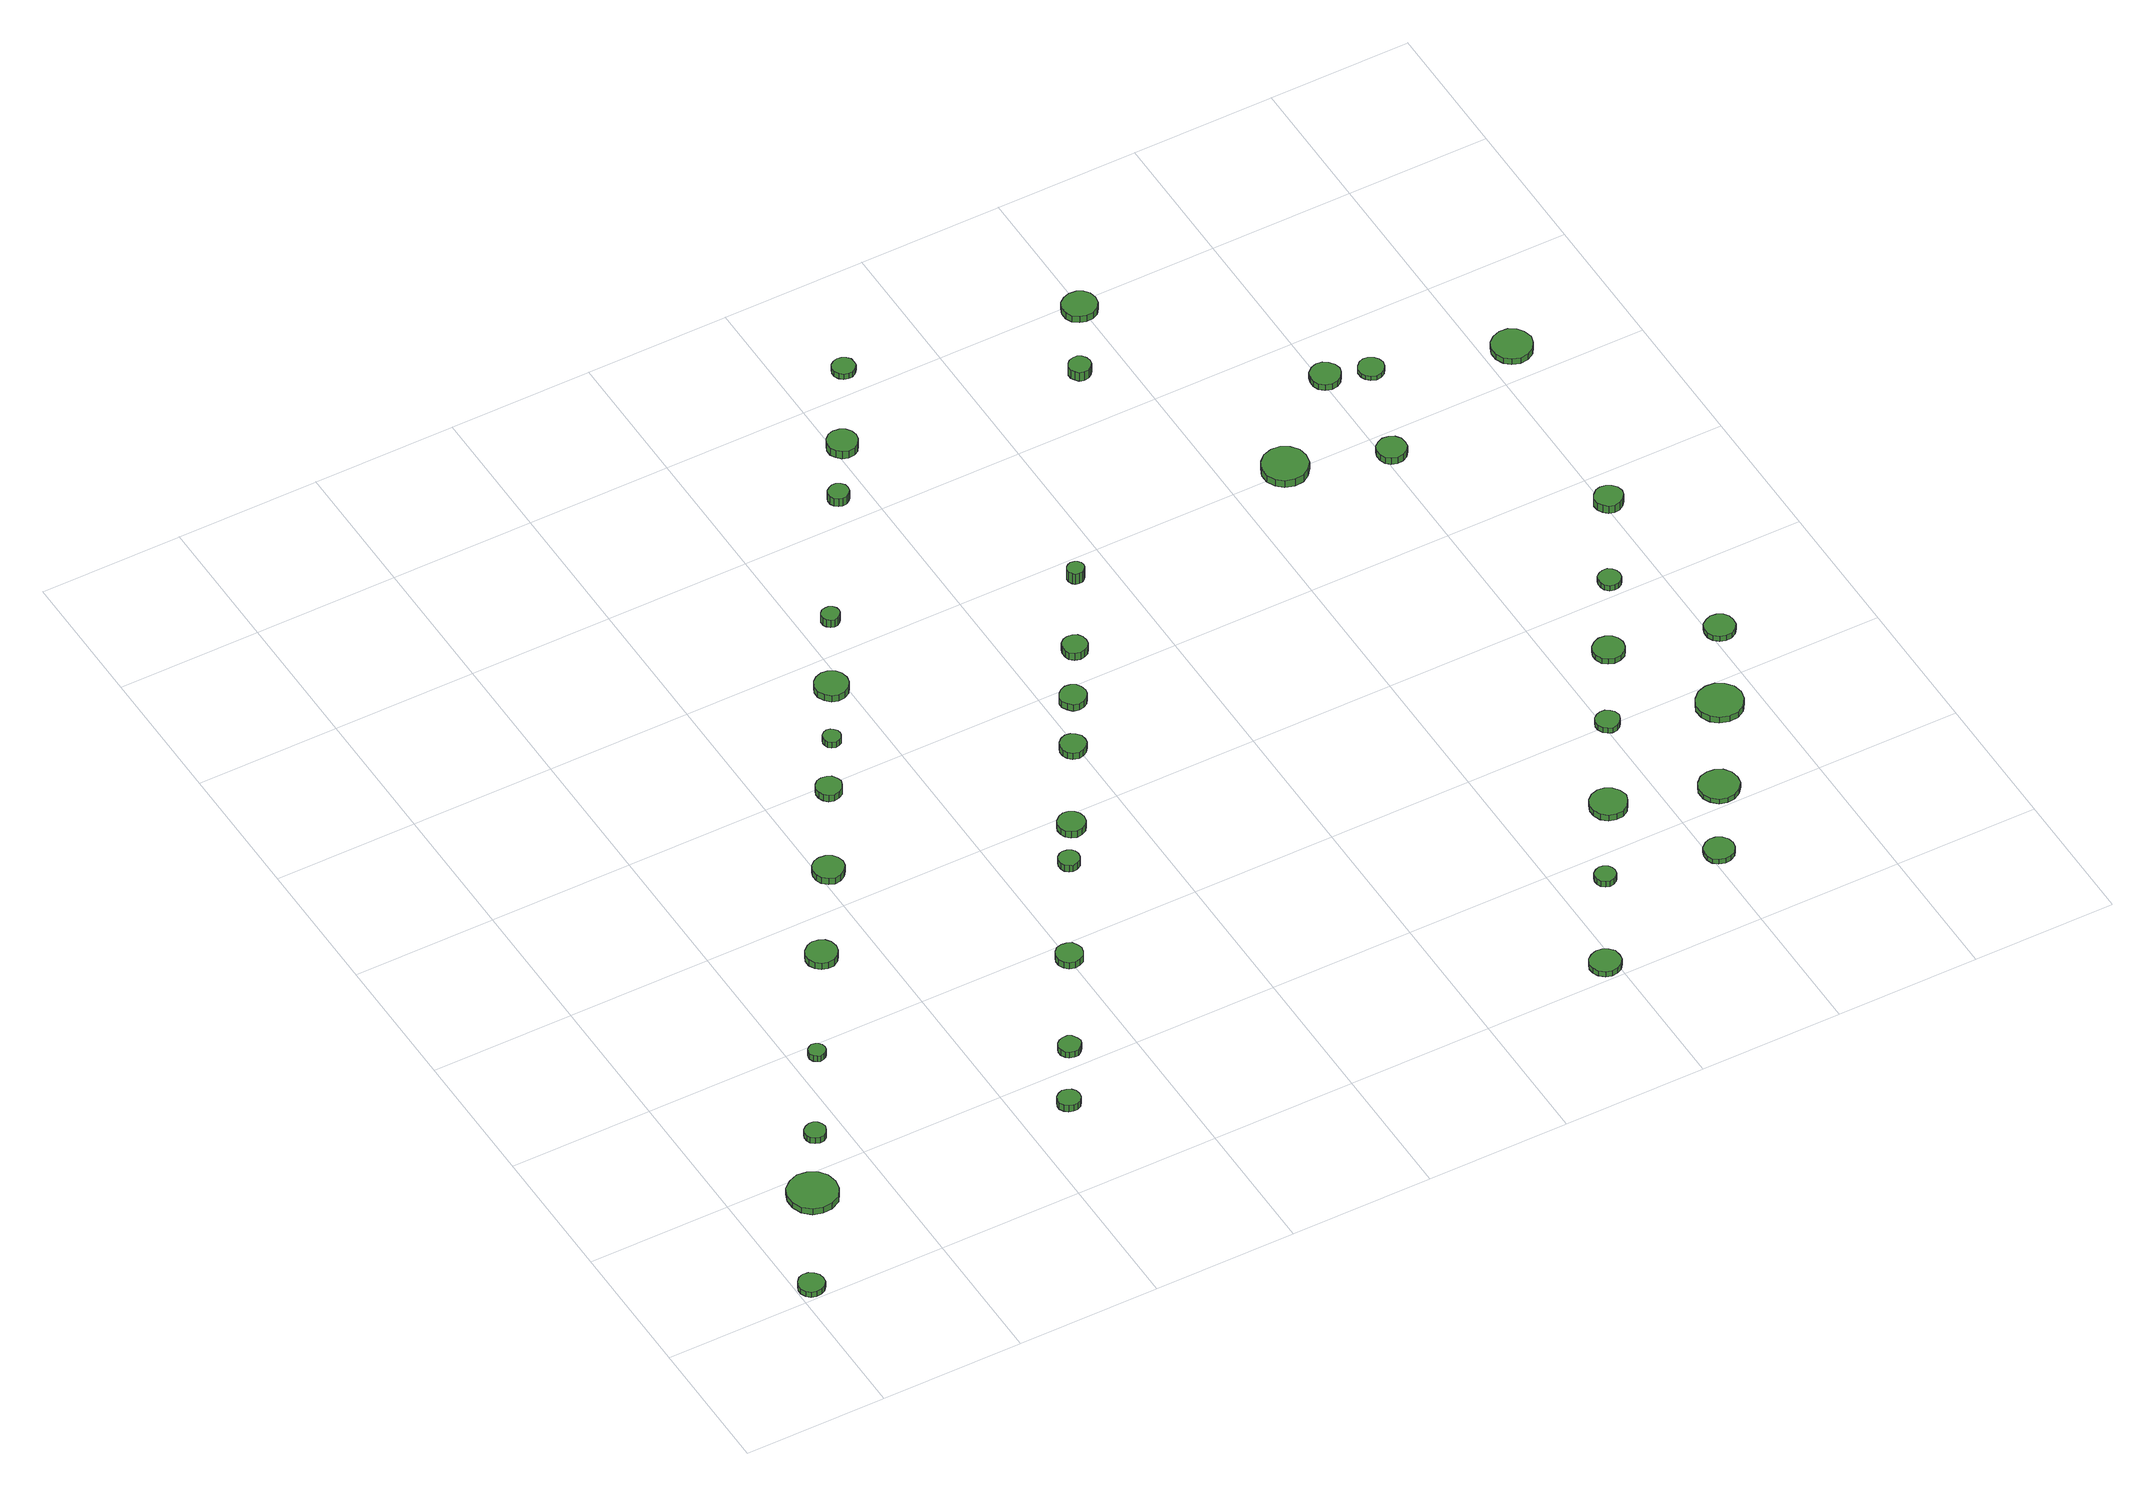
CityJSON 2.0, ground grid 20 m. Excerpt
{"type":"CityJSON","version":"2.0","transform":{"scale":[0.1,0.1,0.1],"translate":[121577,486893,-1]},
"CityObjects":{
"tree1":{"type":"SolitaryVegetationObject","attributes":{"function":"something"},"geometry":[{"type":"MultiSurface","lod":"1","boundaries":[[[0,1,2,3,4,5,6,7,8,9,10,11,12,13,14]],[[15,16,17,18,19,20,21,22,23,24,25,26,27,28,29]],[[0,29,28,1]],[[1,28,27,2]],[[2,27,26,3]],[[3,26,25,4]],[[4,25,24,5]],[[5,24,23,6]],[[6,23,22,7]],[[7,22,21,8]],[[8,21,20,9]],[[9,20,19,10]],[[10,19,18,11]],[[11,18,17,12]],[[12,17,16,13]],[[13,16,15,14]],[[14,15,29,0]]]}]},
"tree2":{"type":"SolitaryVegetationObject","attributes":{"function":"something"},"geometry":[{"type":"MultiSurface","lod":"1","boundaries":[[[30,31,32,33,34,35,36,37,38,39,40,41,42,43,44]],[[45,46,47,48,49,50,51,52,53,54,55,56,57,58,59]],[[30,59,58,31]],[[31,58,57,32]],[[32,57,56,33]],[[33,56,55,34]],[[34,55,54,35]],[[35,54,53,36]],[[36,53,52,37]],[[37,52,51,38]],[[38,51,50,39]],[[39,50,49,40]],[[40,49,48,41]],[[41,48,47,42]],[[42,47,46,43]],[[43,46,45,44]],[[44,45,59,30]]]}]},
"tree3":{"type":"SolitaryVegetationObject","attributes":{"function":"something"},"geometry":[{"type":"MultiSurface","lod":"1","boundaries":[[[60,61,62,63,64,65,66,67,68,69,70,71,72,73,74]],[[75,76,77,78,79,80,81,82,83,84,85,86,87,88,89]],[[60,89,88,61]],[[61,88,87,62]],[[62,87,86,63]],[[63,86,85,64]],[[64,85,84,65]],[[65,84,83,66]],[[66,83,82,67]],[[67,82,81,68]],[[68,81,80,69]],[[69,80,79,70]],[[70,79,78,71]],[[71,78,77,72]],[[72,77,76,73]],[[73,76,75,74]],[[74,75,89,60]]]}]},
"tree4":{"type":"SolitaryVegetationObject","attributes":{"function":"something"},"geometry":[{"type":"MultiSurface","lod":"1","boundaries":[[[90,91,92,93,94,95,96,97,98,99,100,101,102,103,104]],[[105,106,107,108,109,110,111,112,113,114,115,116,117,118,119]],[[90,119,118,91]],[[91,118,117,92]],[[92,117,116,93]],[[93,116,115,94]],[[94,115,114,95]],[[95,114,113,96]],[[96,113,112,97]],[[97,112,111,98]],[[98,111,110,99]],[[99,110,109,100]],[[100,109,108,101]],[[101,108,107,102]],[[102,107,106,103]],[[103,106,105,104]],[[104,105,119,90]]]}]},
"tree5":{"type":"SolitaryVegetationObject","attributes":{"function":"something"},"geometry":[{"type":"MultiSurface","lod":"1","boundaries":[[[120,121,122,123,124,125,126,127,128,129,130,131,132,133,134]],[[135,136,137,138,139,140,141,142,143,144,145,146,147,148,149]],[[120,149,148,121]],[[121,148,147,122]],[[122,147,146,123]],[[123,146,145,124]],[[124,145,144,125]],[[125,144,143,126]],[[126,143,142,127]],[[127,142,141,128]],[[128,141,140,129]],[[129,140,139,130]],[[130,139,138,131]],[[131,138,137,132]],[[132,137,136,133]],[[133,136,135,134]],[[134,135,149,120]]]}]},
"tree6":{"type":"SolitaryVegetationObject","attributes":{"function":"something"},"geometry":[{"type":"MultiSurface","lod":"1","boundaries":[[[150,151,152,153,154,155,156,157,158,159,160,161,162,163,164]],[[165,166,167,168,169,170,171,172,173,174,175,176,177,178,179]],[[150,179,178,151]],[[151,178,177,152]],[[152,177,176,153]],[[153,176,175,154]],[[154,175,174,155]],[[155,174,173,156]],[[156,173,172,157]],[[157,172,171,158]],[[158,171,170,159]],[[159,170,169,160]],[[160,169,168,161]],[[161,168,167,162]],[[162,167,166,163]],[[163,166,165,164]],[[164,165,179,150]]]}]},
"tree7":{"type":"SolitaryVegetationObject","attributes":{"function":"something"},"geometry":[{"type":"MultiSurface","lod":"1","boundaries":[[[180,181,182,183,184,185,186,187,188,189,190,191,192,193,194]],[[195,196,197,198,199,200,201,202,203,204,205,206,207,208,209]],[[180,209,208,181]],[[181,208,207,182]],[[182,207,206,183]],[[183,206,205,184]],[[184,205,204,185]],[[185,204,203,186]],[[186,203,202,187]],[[187,202,201,188]],[[188,201,200,189]],[[189,200,199,190]],[[190,199,198,191]],[[191,198,197,192]],[[192,197,196,193]],[[193,196,195,194]],[[194,195,209,180]]]}]},
"tree8":{"type":"SolitaryVegetationObject","attributes":{"function":"something"},"geometry":[{"type":"MultiSurface","lod":"1","boundaries":[[[210,211,212,213,214,215,216,217,218,219,220,221,222,223,224]],[[225,226,227,228,229,230,231,232,233,234,235,236,237,238,239]],[[210,239,238,211]],[[211,238,237,212]],[[212,237,236,213]],[[213,236,235,214]],[[214,235,234,215]],[[215,234,233,216]],[[216,233,232,217]],[[217,232,231,218]],[[218,231,230,219]],[[219,230,229,220]],[[220,229,228,221]],[[221,228,227,222]],[[222,227,226,223]],[[223,226,225,224]],[[224,225,239,210]]]}]},
"tree9":{"type":"SolitaryVegetationObject","attributes":{"function":"something"},"geometry":[{"type":"MultiSurface","lod":"1","boundaries":[[[240,241,242,243,244,245,246,247,248,249,250,251,252,253,254]],[[255,256,257,258,259,260,261,262,263,264,265,266,267,268,269]],[[240,269,268,241]],[[241,268,267,242]],[[242,267,266,243]],[[243,266,265,244]],[[244,265,264,245]],[[245,264,263,246]],[[246,263,262,247]],[[247,262,261,248]],[[248,261,260,249]],[[249,260,259,250]],[[250,259,258,251]],[[251,258,257,252]],[[252,257,256,253]],[[253,256,255,254]],[[254,255,269,240]]]}]},
"tree10":{"type":"SolitaryVegetationObject","attributes":{"function":"something"},"geometry":[{"type":"MultiSurface","lod":"1","boundaries":[[[270,271,272,273,274,275,276,277,278,279,280,281,282,283,284]],[[285,286,287,288,289,290,291,292,293,294,295,296,297,298,299]],[[270,299,298,271]],[[271,298,297,272]],[[272,297,296,273]],[[273,296,295,274]],[[274,295,294,275]],[[275,294,293,276]],[[276,293,292,277]],[[277,292,291,278]],[[278,291,290,279]],[[279,290,289,280]],[[280,289,288,281]],[[281,288,287,282]],[[282,287,286,283]],[[283,286,285,284]],[[284,285,299,270]]]}]},
"tree11":{"type":"SolitaryVegetationObject","attributes":{"function":"something"},"geometry":[{"type":"MultiSurface","lod":"1","boundaries":[[[300,301,302,303,304,305,306,307,308,309,310,311,312,313,314]],[[315,316,317,318,319,320,321,322,323,324,325,326,327,328,329]],[[300,329,328,301]],[[301,328,327,302]],[[302,327,326,303]],[[303,326,325,304]],[[304,325,324,305]],[[305,324,323,306]],[[306,323,322,307]],[[307,322,321,308]],[[308,321,320,309]],[[309,320,319,310]],[[310,319,318,311]],[[311,318,317,312]],[[312,317,316,313]],[[313,316,315,314]],[[314,315,329,300]]]}]},
"tree12":{"type":"SolitaryVegetationObject","attributes":{"function":"something"},"geometry":[{"type":"MultiSurface","lod":"1","boundaries":[[[330,331,332,333,334,335,336,337,338,339,340,341,342,343,344]],[[345,346,347,348,349,350,351,352,353,354,355,356,357,358,359]],[[330,359,358,331]],[[331,358,357,332]],[[332,357,356,333]],[[333,356,355,334]],[[334,355,354,335]],[[335,354,353,336]],[[336,353,352,337]],[[337,352,351,338]],[[338,351,350,339]],[[339,350,349,340]],[[340,349,348,341]],[[341,348,347,342]],[[342,347,346,343]],[[343,346,345,344]],[[344,345,359,330]]]}]},
"tree13":{"type":"SolitaryVegetationObject","attributes":{"function":"something"},"geometry":[{"type":"MultiSurface","lod":"1","boundaries":[[[360,361,362,363,364,365,366,367,368,369,370,371,372,373,374]],[[375,376,377,378,379,380,381,382,383,384,385,386,387,388,389]],[[360,389,388,361]],[[361,388,387,362]],[[362,387,386,363]],[[363,386,385,364]],[[364,385,384,365]],[[365,384,383,366]],[[366,383,382,367]],[[367,382,381,368]],[[368,381,380,369]],[[369,380,379,370]],[[370,379,378,371]],[[371,378,377,372]],[[372,377,376,373]],[[373,376,375,374]],[[374,375,389,360]]]}]},
"tree14":{"type":"SolitaryVegetationObject","attributes":{"function":"something"},"geometry":[{"type":"MultiSurface","lod":"1","boundaries":[[[390,391,392,393,394,395,396,397,398,399,400,401,402,403,404]],[[405,406,407,408,409,410,411,412,413,414,415,416,417,418,419]],[[390,419,418,391]],[[391,418,417,392]],[[392,417,416,393]],[[393,416,415,394]],[[394,415,414,395]],[[395,414,413,396]],[[396,413,412,397]],[[397,412,411,398]],[[398,411,410,399]],[[399,410,409,400]],[[400,409,408,401]],[[401,408,407,402]],[[402,407,406,403]],[[403,406,405,404]],[[404,405,419,390]]]}]},
"tree15":{"type":"SolitaryVegetationObject","attributes":{"function":"something"},"geometry":[{"type":"MultiSurface","lod":"1","boundaries":[[[420,421,422,423,424,425,426,427,428,429,430,431,432,433,434]],[[435,436,437,438,439,440,441,442,443,444,445,446,447,448,449]],[[420,449,448,421]],[[421,448,447,422]],[[422,447,446,423]],[[423,446,445,424]],[[424,445,444,425]],[[425,444,443,426]],[[426,443,442,427]],[[427,442,441,428]],[[428,441,440,429]],[[429,440,439,430]],[[430,439,438,431]],[[431,438,437,432]],[[432,437,436,433]],[[433,436,435,434]],[[434,435,449,420]]]}]},
"tree16":{"type":"SolitaryVegetationObject","attributes":{"function":"something"},"geometry":[{"type":"MultiSurface","lod":"1","boundaries":[[[450,451,452,453,454,455,456,457,458,459,460,461,462,463,464]],[[465,466,467,468,469,470,471,472,473,474,475,476,477,478,479]],[[450,479,478,451]],[[451,478,477,452]],[[452,477,476,453]],[[453,476,475,454]],[[454,475,474,455]],[[455,474,473,456]],[[456,473,472,457]],[[457,472,471,458]],[[458,471,470,459]],[[459,470,469,460]],[[460,469,468,461]],[[461,468,467,462]],[[462,467,466,463]],[[463,466,465,464]],[[464,465,479,450]]]}]},
"tree17":{"type":"SolitaryVegetationObject","attributes":{"function":"something"},"geometry":[{"type":"MultiSurface","lod":"1","boundaries":[[[480,481,482,483,484,485,486,487,488,489,490,491,492,493,494]],[[495,496,497,498,499,500,501,502,503,504,505,506,507,508,509]],[[480,509,508,481]],[[481,508,507,482]],[[482,507,506,483]],[[483,506,505,484]],[[484,505,504,485]],[[485,504,503,486]],[[486,503,502,487]],[[487,502,501,488]],[[488,501,500,489]],[[489,500,499,490]],[[490,499,498,491]],[[491,498,497,492]],[[492,497,496,493]],[[493,496,495,494]],[[494,495,509,480]]]}]},
"tree18":{"type":"SolitaryVegetationObject","attributes":{"function":"something"},"geometry":[{"type":"MultiSurface","lod":"1","boundaries":[[[510,511,512,513,514,515,516,517,518,519,520,521,522,523,524]],[[525,526,527,528,529,530,531,532,533,534,535,536,537,538,539]],[[510,539,538,511]],[[511,538,537,512]],[[512,537,536,513]],[[513,536,535,514]],[[514,535,534,515]],[[515,534,533,516]],[[516,533,532,517]],[[517,532,531,518]],[[518,531,530,519]],[[519,530,529,520]],[[520,529,528,521]],[[521,528,527,522]],[[522,527,526,523]],[[523,526,525,524]],[[524,525,539,510]]]}]},
"tree19":{"type":"SolitaryVegetationObject","attributes":{"function":"something"},"geometry":[{"type":"MultiSurface","lod":"1","boundaries":[[[540,541,542,543,544,545,546,547,548,549,550,551,552,553,554]],[[555,556,557,558,559,560,561,562,563,564,565,566,567,568,569]],[[540,569,568,541]],[[541,568,567,542]],[[542,567,566,543]],[[543,566,565,544]],[[544,565,564,545]],[[545,564,563,546]],[[546,563,562,547]],[[547,562,561,548]],[[548,561,560,549]],[[549,560,559,550]],[[550,559,558,551]],[[551,558,557,552]],[[552,557,556,553]],[[553,556,555,554]],[[554,555,569,540]]]}]},
"tree20":{"type":"SolitaryVegetationObject","attributes":{"function":"something"},"geometry":[{"type":"MultiSurface","lod":"1","boundaries":[[[570,571,572,573,574,575,576,577,578,579,580,581,582,583,584]],[[585,586,587,588,589,590,591,592,593,594,595,596,597,598,599]],[[570,599,598,571]],[[571,598,597,572]],[[572,597,596,573]],[[573,596,595,574]],[[574,595,594,575]],[[575,594,593,576]],[[576,593,592,577]],[[577,592,591,578]],[[578,591,590,579]],[[579,590,589,580]],[[580,589,588,581]],[[581,588,587,582]],[[582,587,586,583]],[[583,586,585,584]],[[584,585,599,570]]]}]},
"tree21":{"type":"SolitaryVegetationObject","attributes":{"function":"something"},"geometry":[{"type":"MultiSurface","lod":"1","boundaries":[[[600,601,602,603,604,605,606,607,608,609,610,611,612,613,614]],[[615,616,617,618,619,620,621,622,623,624,625,626,627,628,629]],[[600,629,628,601]],[[601,628,627,602]],[[602,627,626,603]],[[603,626,625,604]],[[604,625,624,605]],[[605,624,623,606]],[[606,623,622,607]],[[607,622,621,608]],[[608,621,620,609]],[[609,620,619,610]],[[610,619,618,611]],[[611,618,617,612]],[[612,617,616,613]],[[613,616,615,614]],[[614,615,629,600]]]}]},
"tree22":{"type":"SolitaryVegetationObject","attributes":{"function":"something"},"geometry":[{"type":"MultiSurface","lod":"1","boundaries":[[[630,631,632,633,634,635,636,637,638,639,640,641,642,643,644]],[[645,646,647,648,649,650,651,652,653,654,655,656,657,658,659]],[[630,659,658,631]],[[631,658,657,632]],[[632,657,656,633]],[[633,656,655,634]],[[634,655,654,635]],[[635,654,653,636]],[[636,653,652,637]],[[637,652,651,638]],[[638,651,650,639]],[[639,650,649,640]],[[640,649,648,641]],[[641,648,647,642]],[[642,647,646,643]],[[643,646,645,644]],[[644,645,659,630]]]}]},
"tree23":{"type":"SolitaryVegetationObject","attributes":{"function":"something"},"geometry":[{"type":"MultiSurface","lod":"1","boundaries":[[[660,661,662,663,664,665,666,667,668,669,670,671,672,673,674]],[[675,676,677,678,679,680,681,682,683,684,685,686,687,688,689]],[[660,689,688,661]],[[661,688,687,662]],[[662,687,686,663]],[[663,686,685,664]],[[664,685,684,665]],[[665,684,683,666]],[[666,683,682,667]],[[667,682,681,668]],[[668,681,680,669]],[[669,680,679,670]],[[670,679,678,671]],[[671,678,677,672]],[[672,677,676,673]],[[673,676,675,674]],[[674,675,689,660]]]}]},
"tree24":{"type":"SolitaryVegetationObject","attributes":{"function":"something"},"geometry":[{"type":"MultiSurface","lod":"1","boundaries":[[[690,691,692,693,694,695,696,697,698,699,700,701,702,703,704]],[[705,706,707,708,709,710,711,712,713,714,715,716,717,718,719]],[[690,719,718,691]],[[691,718,717,692]],[[692,717,716,693]],[[693,716,715,694]],[[694,715,714,695]],[[695,714,713,696]],[[696,713,712,697]],[[697,712,711,698]],[[698,711,710,699]],[[699,710,709,700]],[[700,709,708,701]],[[701,708,707,702]],[[702,707,706,703]],[[703,706,705,704]],[[704,705,719,690]]]}]},
"tree25":{"type":"SolitaryVegetationObject","attributes":{"function":"something"},"geometry":[{"type":"MultiSurface","lod":"1","boundaries":[[[720,721,722,723,724,725,726,727,728,729,730,731,732,733,734]],[[735,736,737,738,739,740,741,742,743,744,745,746,747,748,749]],[[720,749,748,721]],[[721,748,747,722]],[[722,747,746,723]],[[723,746,745,724]],[[724,745,744,725]],[[725,744,743,726]],[[726,743,742,727]],[[727,742,741,728]],[[728,741,740,729]],[[729,740,739,730]],[[730,739,738,731]],[[731,738,737,732]],[[732,737,736,733]],[[733,736,735,734]],[[734,735,749,720]]]}]},
"tree26":{"type":"SolitaryVegetationObject","attributes":{"function":"something"},"geometry":[{"type":"MultiSurface","lod":"1","boundaries":[[[750,751,752,753,754,755,756,757,758,759,760,761,762,763,764]],[[765,766,767,768,769,770,771,772,773,774,775,776,777,778,779]],[[750,779,778,751]],[[751,778,777,752]],[[752,777,776,753]],[[753,776,775,754]],[[754,775,774,755]],[[755,774,773,756]],[[756,773,772,757]],[[757,772,771,758]],[[758,771,770,759]],[[759,770,769,760]],[[760,769,768,761]],[[761,768,767,762]],[[762,767,766,763]],[[763,766,765,764]],[[764,765,779,750]]]}]},
"tree27":{"type":"SolitaryVegetationObject","attributes":{"function":"something"},"geometry":[{"type":"MultiSurface","lod":"1","boundaries":[[[780,781,782,783,784,785,786,787,788,789,790,791,792,793,794]],[[795,796,797,798,799,800,801,802,803,804,805,806,807,808,809]],[[780,809,808,781]],[[781,808,807,782]],[[782,807,806,783]],[[783,806,805,784]],[[784,805,804,785]],[[785,804,803,786]],[[786,803,802,787]],[[787,802,801,788]],[[788,801,800,789]],[[789,800,799,790]],[[790,799,798,791]],[[791,798,797,792]],[[792,797,796,793]],[[793,796,795,794]],[[794,795,809,780]]]}]},
"tree28":{"type":"SolitaryVegetationObject","attributes":{"function":"something"},"geometry":[{"type":"MultiSurface","lod":"1","boundaries":[[[810,811,812,813,814,815,816,817,818,819,820,821,822,823,824]],[[825,826,827,828,829,830,831,832,833,834,835,836,837,838,839]],[[810,839,838,811]],[[811,838,837,812]],[[812,837,836,813]],[[813,836,835,814]],[[814,835,834,815]],[[815,834,833,816]],[[816,833,832,817]],[[817,832,831,818]],[[818,831,830,819]],[[819,830,829,820]],[[820,829,828,821]],[[821,828,827,822]],[[822,827,826,823]],[[823,826,825,824]],[[824,825,839,810]]]}]},
"tree29":{"type":"SolitaryVegetationObject","attributes":{"function":"something"},"geometry":[{"type":"MultiSurface","lod":"1","boundaries":[[[840,841,842,843,844,845,846,847,848,849,850,851,852,853,854]],[[855,856,857,858,859,860,861,862,863,864,865,866,867,868,869]],[[840,869,868,841]],[[841,868,867,842]],[[842,867,866,843]],[[843,866,865,844]],[[844,865,864,845]],[[845,864,863,846]],[[846,863,862,847]],[[847,862,861,848]],[[848,861,860,849]],[[849,860,859,850]],[[850,859,858,851]],[[851,858,857,852]],[[852,857,856,853]],[[853,856,855,854]],[[854,855,869,840]]]}]},
"tree30":{"type":"SolitaryVegetationObject","attributes":{"function":"something"},"geometry":[{"type":"MultiSurface","lod":"1","boundaries":[[[870,871,872,873,874,875,876,877,878,879,880,881,882,883,884]],[[885,886,887,888,889,890,891,892,893,894,895,896,897,898,899]],[[870,899,898,871]],[[871,898,897,872]],[[872,897,896,873]],[[873,896,895,874]],[[874,895,894,875]],[[875,894,893,876]],[[876,893,892,877]],[[877,892,891,878]],[[878,891,890,879]],[[879,890,889,880]],[[880,889,888,881]],[[881,888,887,882]],[[882,887,886,883]],[[883,886,885,884]],[[884,885,899,870]]]}]},
"tree31":{"type":"SolitaryVegetationObject","attributes":{"function":"something"},"geometry":[{"type":"MultiSurface","lod":"1","boundaries":[[[900,901,902,903,904,905,906,907,908,909,910,911,912,913,914]],[[915,916,917,918,919,920,921,922,923,924,925,926,927,928,929]],[[900,929,928,901]],[[901,928,927,902]],[[902,927,926,903]],[[903,926,925,904]],[[904,925,924,905]],[[905,924,923,906]],[[906,923,922,907]],[[907,922,921,908]],[[908,921,920,909]],[[909,920,919,910]],[[910,919,918,911]],[[911,918,917,912]],[[912,917,916,913]],[[913,916,915,914]],[[914,915,929,900]]]}]},
"tree32":{"type":"SolitaryVegetationObject","attributes":{"function":"something"},"geometry":[{"type":"MultiSurface","lod":"1","boundaries":[[[930,931,932,933,934,935,936,937,938,939,940,941,942,943,944]],[[945,946,947,948,949,950,951,952,953,954,955,956,957,958,959]],[[930,959,958,931]],[[931,958,957,932]],[[932,957,956,933]],[[933,956,955,934]],[[934,955,954,935]],[[935,954,953,936]],[[936,953,952,937]],[[937,952,951,938]],[[938,951,950,939]],[[939,950,949,940]],[[940,949,948,941]],[[941,948,947,942]],[[942,947,946,943]],[[943,946,945,944]],[[944,945,959,930]]]}]},
"tree33":{"type":"SolitaryVegetationObject","attributes":{"function":"something"},"geometry":[{"type":"MultiSurface","lod":"1","boundaries":[[[960,961,962,963,964,965,966,967,968,969,970,971,972,973,974]],[[975,976,977,978,979,980,981,982,983,984,985,986,987,988,989]],[[960,989,988,961]],[[961,988,987,962]],[[962,987,986,963]],[[963,986,985,964]],[[964,985,984,965]],[[965,984,983,966]],[[966,983,982,967]],[[967,982,981,968]],[[968,981,980,969]],[[969,980,979,970]],[[970,979,978,971]],[[971,978,977,972]],[[972,977,976,973]],[[973,976,975,974]],[[974,975,989,960]]]}]},
"tree34":{"type":"SolitaryVegetationObject","attributes":{"function":"something"},"geometry":[{"type":"MultiSurface","lod":"1","boundaries":[[[990,991,992,993,994,995,996,997,998,999,1000,1001,1002,1003,1004]],[[1005,1006,1007,1008,1009,1010,1011,1012,1013,1014,1015,1016,1017,1018,1019]],[[990,1019,1018,991]],[[991,1018,1017,992]],[[992,1017,1016,993]],[[993,1016,1015,994]],[[994,1015,1014,995]],[[995,1014,1013,996]],[[996,1013,1012,997]],[[997,1012,1011,998]],[[998,1011,1010,999]],[[999,1010,1009,1000]],[[1000,1009,1008,1001]],[[1001,1008,1007,1002]],[[1002,1007,1006,1003]],[[1003,1006,1005,1004]],[[1004,1005,1019,990]]]}]},
"tree35":{"type":"SolitaryVegetationObject","attributes":{"function":"something"},"geometry":[{"type":"MultiSurface","lod":"1","boundaries":[[[1020,1021,1022,1023,1024,1025,1026,1027,1028,1029,1030,1031,1032,1033,1034]],[[1035,1036,1037,1038,1039,1040,1041,1042,1043,1044,1045,1046,1047,1048,1049]],[[1020,1049,1048,1021]],[[1021,1048,1047,1022]],[[1022,1047,1046,1023]],[[1023,1046,1045,1024]],[[1024,1045,1044,1025]],[[1025,1044,1043,1026]],[[1026,1043,1042,1027]],[[1027,1042,1041,1028]],[[1028,1041,1040,1029]],[[1029,1040,1039,1030]],[[1030,1039,1038,1031]],[[1031,1038,1037,1032]],[[1032,1037,1036,1033]],[[1033,1036,1035,1034]],[[1034,1035,1049,1020]]]}]},
"tree36":{"type":"SolitaryVegetationObject","attributes":{"function":"something"},"geometry":[{"type":"MultiSurface","lod":"1","boundaries":[[[1050,1051,1052,1053,1054,1055,1056,1057,1058,1059,1060,1061,1062,1063,1064]],[[1065,1066,1067,1068,1069,1070,1071,1072,1073,1074,1075,1076,1077,1078,1079]],[[1050,1079,1078,1051]],[[1051,1078,1077,1052]],[[1052,1077,1076,1053]],[[1053,1076,1075,1054]],[[1054,1075,1074,1055]],[[1055,1074,1073,1056]],[[1056,1073,1072,1057]],[[1057,1072,1071,1058]],[[1058,1071,1070,1059]],[[1059,1070,1069,1060]],[[1060,1069,1068,1061]],[[1061,1068,1067,1062]],[[1062,1067,1066,1063]],[[1063,1066,1065,1064]],[[1064,1065,1079,1050]]]}]},
"tree37":{"type":"SolitaryVegetationObject","attributes":{"function":"something"},"geometry":[{"type":"MultiSurface","lod":"1","boundaries":[[[1080,1081,1082,1083,1084,1085,1086,1087,1088,1089,1090,1091,1092,1093,1094]],[[1095,1096,1097,1098,1099,1100,1101,1102,1103,1104,1105,1106,1107,1108,1109]],[[1080,1109,1108,1081]],[[1081,1108,1107,1082]],[[1082,1107,1106,1083]],[[1083,1106,1105,1084]],[[1084,1105,1104,1085]],[[1085,1104,1103,1086]],[[1086,1103,1102,1087]],[[1087,1102,1101,1088]],[[1088,1101,1100,1089]],[[1089,1100,1099,1090]],[[1090,1099,1098,1091]],[[1091,1098,1097,1092]],[[1092,1097,1096,1093]],[[1093,1096,1095,1094]],[[1094,1095,1109,1080]]]}]},
"tree38":{"type":"SolitaryVegetationObject","attributes":{"function":"something"},"geometry":[{"type":"MultiSurface","lod":"1","boundaries":[[[1110,1111,1112,1113,1114,1115,1116,1117,1118,1119,1120,1121,1122,1123,1124]],[[1125,1126,1127,1128,1129,1130,1131,1132,1133,1134,1135,1136,1137,1138,1139]],[[1110,1139,1138,1111]],[[1111,1138,1137,1112]],[[1112,1137,1136,1113]],[[1113,1136,1135,1114]],[[1114,1135,1134,1115]],[[1115,1134,1133,1116]],[[1116,1133,1132,1117]],[[1117,1132,1131,1118]],[[1118,1131,1130,1119]],[[1119,1130,1129,1120]],[[1120,1129,1128,1121]],[[1121,1128,1127,1122]],[[1122,1127,1126,1123]],[[1123,1126,1125,1124]],[[1124,1125,1139,1110]]]}]},
"tree39":{"type":"SolitaryVegetationObject","attributes":{"function":"something"},"geometry":[{"type":"MultiSurface","lod":"1","boundaries":[[[1140,1141,1142,1143,1144,1145,1146,1147,1148,1149,1150,1151,1152,1153,1154]],[[1155,1156,1157,1158,1159,1160,1161,1162,1163,1164,1165,1166,1167,1168,1169]],[[1140,1169,1168,1141]],[[1141,1168,1167,1142]],[[1142,1167,1166,1143]],[[1143,1166,1165,1144]],[[1144,1165,1164,1145]],[[1145,1164,1163,1146]],[[1146,1163,1162,1147]],[[1147,1162,1161,1148]],[[1148,1161,1160,1149]],[[1149,1160,1159,1150]],[[1150,1159,1158,1151]],[[1151,1158,1157,1152]],[[1152,1157,1156,1153]],[[1153,1156,1155,1154]],[[1154,1155,1169,1140]]]}]},
"tree40":{"type":"SolitaryVegetationObject","attributes":{"function":"something"},"geometry":[{"type":"MultiSurface","lod":"1","boundaries":[[[1170,1171,1172,1173,1174,1175,1176,1177,1178,1179,1180,1181,1182,1183,1184]],[[1185,1186,1187,1188,1189,1190,1191,1192,1193,1194,1195,1196,1197,1198,1199]],[[1170,1199,1198,1171]],[[1171,1198,1197,1172]],[[1172,1197,1196,1173]],[[1173,1196,1195,1174]],[[1174,1195,1194,1175]],[[1175,1194,1193,1176]],[[1176,1193,1192,1177]],[[1177,1192,1191,1178]],[[1178,1191,1190,1179]],[[1179,1190,1189,1180]],[[1180,1189,1188,1181]],[[1181,1188,1187,1182]],[[1182,1187,1186,1183]],[[1183,1186,1185,1184]],[[1184,1185,1199,1170]]]}]}
},
"vertices":[
[37,19,16],[36,26,16],[31,32,16],[25,36,16],[17,37,16],[10,34,16],[5,29,16],[2,22,16],[2,15,16],[5,8,16],[10,3,16],[17,1,16],[25,2,16],[31,5,16],[36,11,16],[36,11,7],[31,5,7],[25,2,7],[17,1,7],[10,3,7],[5,8,7],[2,15,7],[2,22,7],[5,29,7],[10,34,7],[17,37,7],[25,36,7],[31,32,7],[36,26,7],[37,19,7],
[138,163,16],[135,177,16],[127,188,16],[114,195,16],[100,197,16],[87,192,16],[76,183,16],[71,170,16],[71,156,16],[76,143,16],[87,133,16],[100,129,16],[114,130,16],[127,137,16],[135,149,16],[135,149,6],[127,137,6],[114,130,6],[100,129,6],[87,133,6],[76,143,6],[71,156,6],[71,170,6],[76,183,6],[87,192,6],[100,197,6],[114,195,6],[127,188,6],[135,177,6],[138,163,6],
[176,256,16],[174,262,16],[171,267,16],[166,270,16],[160,270,16],[154,268,16],[149,264,16],[147,259,16],[147,253,16],[149,247,16],[154,243,16],[160,241,16],[166,242,16],[171,245,16],[174,250,16],[174,250,6],[171,245,6],[166,242,6],[160,241,6],[154,243,6],[149,247,6],[147,253,6],[147,259,6],[149,264,6],[154,268,6],[160,270,6],[166,270,6],[171,267,6],[174,262,6],[176,256,6],
[247,381,16],[246,386,16],[243,390,16],[239,392,16],[234,393,16],[230,391,16],[226,388,16],[224,384,16],[224,379,16],[226,374,16],[230,371,16],[234,369,16],[239,370,16],[243,372,16],[246,376,16],[246,376,6],[243,372,6],[239,370,6],[234,369,6],[230,371,6],[226,374,6],[224,379,6],[224,384,6],[226,388,6],[230,391,6],[234,393,6],[239,392,6],[243,390,6],[246,386,6],[247,381,6],
[350,532,17],[348,541,17],[343,548,17],[335,552,17],[326,553,17],[318,550,17],[311,544,17],[307,536,17],[307,527,17],[311,519,17],[318,513,17],[326,510,17],[335,511,17],[343,516,17],[348,523,17],[348,523,6],[343,516,6],[335,511,6],[326,510,6],[318,513,6],[311,519,6],[307,527,6],[307,536,6],[311,544,6],[318,550,6],[326,553,6],[335,552,6],[343,548,6],[348,541,6],[350,532,6],
[485,146,17],[484,152,17],[480,157,17],[474,160,17],[468,161,17],[462,159,17],[457,155,17],[454,149,17],[454,143,17],[457,137,17],[462,133,17],[468,131,17],[474,131,17],[480,134,17],[484,140,17],[484,140,6],[480,134,6],[474,131,6],[468,131,6],[462,133,6],[457,137,6],[454,143,6],[454,149,6],[457,155,6],[462,159,6],[468,161,6],[474,160,6],[480,157,6],[484,152,6],[485,146,6],
[535,230,16],[533,236,16],[529,242,16],[524,245,16],[518,245,16],[511,243,16],[507,239,16],[504,233,16],[504,227,16],[507,221,16],[511,217,16],[518,215,16],[524,215,16],[529,219,16],[533,224,16],[533,224,6],[529,219,6],[524,215,6],[518,215,6],[511,217,6],[507,221,6],[504,227,6],[504,233,6],[507,239,6],[511,243,6],[518,245,6],[524,245,6],[529,242,6],[533,236,6],[535,230,6],
[434,660,17],[432,669,17],[427,676,17],[419,680,17],[410,681,17],[402,679,17],[395,673,17],[392,665,17],[392,656,17],[395,648,17],[402,642,17],[410,639,17],[419,640,17],[427,645,17],[432,652,17],[432,652,6],[427,645,6],[419,640,6],[410,639,6],[402,642,6],[395,648,6],[392,656,6],[392,665,6],[395,673,6],[402,679,6],[410,681,6],[419,680,6],[427,676,6],[432,669,6],[434,660,6],
[619,373,17],[617,380,17],[613,387,17],[606,390,17],[599,391,17],[591,389,17],[586,384,17],[583,377,17],[583,369,17],[586,362,17],[591,357,17],[599,355,17],[606,356,17],[613,359,17],[617,366,17],[617,366,6],[613,359,6],[606,356,6],[599,355,6],[591,357,6],[586,362,6],[583,369,6],[583,377,6],[586,384,6],[591,389,6],[599,391,6],[606,390,6],[613,387,6],[617,380,6],[619,373,6],
[504,788,17],[502,795,17],[498,801,17],[492,804,17],[484,805,17],[477,803,17],[472,798,17],[469,791,17],[469,784,17],[472,777,17],[477,772,17],[484,770,17],[492,771,17],[498,775,17],[502,781,17],[502,781,6],[498,775,6],[492,771,6],[484,770,6],[477,772,6],[472,777,6],[469,784,6],[469,791,6],[472,798,6],[477,803,6],[484,805,6],[492,804,6],[498,801,6],[502,795,6],[504,788,6],
[547,865,16],[546,870,16],[543,874,16],[539,877,16],[534,878,16],[529,876,16],[525,873,16],[523,868,16],[523,863,16],[525,858,16],[529,855,16],[534,853,16],[539,854,16],[543,856,16],[546,860,16],[546,860,6],[543,856,6],[539,854,6],[534,853,6],[529,855,6],[525,858,6],[523,863,6],[523,868,6],[525,873,6],[529,876,6],[534,878,6],[539,877,6],[543,874,6],[546,870,6],[547,865,6],
[700,523,17],[699,529,17],[696,533,17],[690,536,17],[684,537,17],[679,535,17],[674,531,17],[672,526,17],[672,520,17],[674,514,17],[679,510,17],[684,508,17],[690,509,17],[696,512,17],[699,517,17],[699,517,6],[696,512,6],[690,509,6],[684,508,6],[679,510,6],[674,514,6],[672,520,6],[672,526,6],[674,531,6],[679,535,6],[684,537,6],[690,536,6],[696,533,6],[699,529,6],[700,523,6],
[604,947,17],[602,957,17],[597,964,17],[588,969,17],[579,970,17],[570,967,17],[563,961,17],[559,952,17],[559,943,17],[563,934,17],[570,927,17],[579,924,17],[588,925,17],[597,930,17],[602,938,17],[602,938,6],[597,930,6],[588,925,6],[579,924,6],[570,927,6],[563,934,6],[559,943,6],[559,952,6],[563,961,6],[570,967,6],[579,970,6],[588,969,6],[597,964,6],[602,957,6],[604,947,6],
[740,578,17],[738,586,17],[734,592,17],[727,596,17],[719,597,17],[712,594,17],[706,589,17],[703,582,17],[703,574,17],[706,567,17],[712,562,17],[719,559,17],[727,560,17],[734,564,17],[738,570,17],[738,570,6],[734,564,6],[727,560,6],[719,559,6],[712,562,6],[706,567,6],[703,574,6],[703,582,6],[706,589,6],[712,594,6],[719,597,6],[727,596,6],[734,592,6],[738,586,6],[740,578,6],
[655,1056,19],[654,1061,19],[651,1065,19],[646,1068,19],[641,1068,19],[636,1067,19],[632,1063,19],[630,1059,19],[630,1053,19],[632,1049,19],[636,1045,19],[641,1043,19],[646,1044,19],[651,1047,19],[654,1051,19],[654,1051,6],[651,1047,6],[646,1044,6],[641,1043,6],[636,1045,6],[632,1049,6],[630,1053,6],[630,1059,6],[632,1063,6],[636,1067,6],[641,1068,6],[646,1068,6],[651,1065,6],[654,1061,6],[655,1056,6],
[811,700,17],[810,707,17],[805,713,17],[799,717,17],[792,718,17],[784,715,17],[779,710,17],[776,704,17],[776,696,17],[779,689,17],[784,684,17],[792,682,17],[799,683,17],[805,687,17],[810,693,17],[810,693,6],[805,687,6],[799,683,6],[792,682,6],[784,684,6],[779,689,6],[776,696,6],[776,704,6],[779,710,6],[784,715,6],[792,718,6],[799,717,6],[805,713,6],[810,707,6],[811,700,6],
[856,776,17],[854,784,17],[850,790,17],[843,794,17],[836,795,17],[828,792,17],[823,787,17],[819,780,17],[819,773,17],[823,766,17],[828,760,17],[836,758,17],[843,759,17],[850,763,17],[854,769,17],[854,769,6],[850,763,6],[843,759,6],[836,758,6],[828,760,6],[823,766,6],[819,773,6],[819,780,6],[823,787,6],[828,792,6],[836,795,6],[843,794,6],[850,790,6],[854,784,6],[856,776,6],
[775,1242,20],[774,1248,20],[770,1253,20],[765,1256,20],[759,1256,20],[754,1254,20],[749,1250,20],[747,1245,20],[747,1239,20],[749,1234,20],[754,1230,20],[759,1228,20],[765,1229,20],[770,1232,20],[774,1236,20],[774,1236,6],[770,1232,6],[765,1229,6],[759,1228,6],[754,1230,6],[749,1234,6],[747,1239,6],[747,1245,6],[749,1250,6],[754,1254,6],[759,1256,6],[765,1256,6],[770,1253,6],[774,1248,6],[775,1242,6],
[901,854,18],[900,861,18],[896,867,18],[890,870,18],[883,871,18],[876,869,18],[870,864,18],[868,858,18],[868,850,18],[870,844,18],[876,839,18],[883,837,18],[890,838,18],[896,841,18],[900,847,18],[900,847,6],[896,841,6],[890,838,6],[883,837,6],[876,839,6],[870,844,6],[868,850,6],[868,858,6],[870,864,6],[876,869,6],[883,871,6],[890,870,6],[896,867,6],[900,861,6],[901,854,6],
[1206,23,16],[1205,32,16],[1199,39,16],[1192,43,16],[1183,44,16],[1175,41,16],[1168,36,16],[1164,27,16],[1164,19,16],[1168,11,16],[1175,5,16],[1183,2,16],[1192,3,16],[1199,7,16],[1205,14,16],[1205,14,7],[1199,7,7],[1192,3,7],[1183,2,7],[1175,5,7],[1168,11,7],[1164,19,7],[1164,27,7],[1168,36,7],[1175,41,7],[1183,44,7],[1192,43,7],[1199,39,7],[1205,32,7],[1206,23,7],
[832,1321,19],[830,1329,19],[825,1336,19],[818,1340,19],[809,1341,19],[801,1339,19],[795,1333,19],[791,1325,19],[791,1316,19],[795,1309,19],[801,1303,19],[809,1300,19],[818,1301,19],[825,1305,19],[830,1312,19],[830,1312,6],[825,1305,6],[818,1301,6],[809,1300,6],[801,1303,6],[795,1309,6],[791,1316,6],[791,1325,6],[795,1333,6],[801,1339,6],[809,1341,6],[818,1340,6],[825,1336,6],[830,1329,6],[832,1321,6],
[963,968,24],[962,973,24],[959,977,24],[955,979,24],[950,980,24],[945,978,24],[942,975,24],[940,971,24],[940,966,24],[942,961,24],[945,958,24],[950,957,24],[955,957,24],[959,960,24],[962,964,24],[962,964,6],[959,960,6],[955,957,6],[950,957,6],[945,958,6],[942,961,6],[940,966,6],[940,971,6],[942,975,6],[945,978,6],[950,980,6],[955,979,6],[959,977,6],[962,973,6],[963,968,6],
[1277,158,17],[1276,164,17],[1273,169,17],[1267,172,17],[1262,173,17],[1256,171,17],[1251,167,17],[1249,161,17],[1249,155,17],[1251,150,17],[1256,146,17],[1262,144,17],[1267,145,17],[1273,148,17],[1276,152,17],[1276,152,7],[1273,148,7],[1267,145,7],[1262,144,7],[1256,146,7],[1251,150,7],[1249,155,7],[1249,161,7],[1251,167,7],[1256,171,7],[1262,173,7],[1267,172,7],[1273,169,7],[1276,164,7],[1277,158,7],
[897,1439,16],[896,1446,16],[892,1451,16],[886,1454,16],[880,1455,16],[874,1453,16],[869,1449,16],[866,1443,16],[866,1436,16],[869,1430,16],[874,1426,16],[880,1424,16],[886,1424,16],[892,1428,16],[896,1433,16],[896,1433,7],[892,1428,7],[886,1424,7],[880,1424,7],[874,1426,7],[869,1430,7],[866,1436,7],[866,1443,7],[869,1449,7],[874,1453,7],[880,1455,7],[886,1454,7],[892,1451,7],[896,1446,7],[897,1439,7],
[1357,270,17],[1354,280,17],[1348,289,17],[1339,294,17],[1329,295,17],[1319,292,17],[1311,285,17],[1307,275,17],[1307,265,17],[1311,255,17],[1319,248,17],[1329,245,17],[1339,246,17],[1348,251,17],[1354,260,17],[1354,260,7],[1348,251,7],[1339,246,7],[1329,245,7],[1319,248,7],[1311,255,7],[1307,265,7],[1307,275,7],[1311,285,7],[1319,292,7],[1329,295,7],[1339,294,7],[1348,289,7],[1354,280,7],[1357,270,7],
[1433,128,15],[1431,137,15],[1426,144,15],[1418,148,15],[1410,149,15],[1402,146,15],[1395,140,15],[1392,133,15],[1392,124,15],[1395,116,15],[1402,111,15],[1410,108,15],[1418,109,15],[1426,113,15],[1431,120,15],[1431,120,7],[1426,113,7],[1418,109,7],[1410,108,7],[1402,111,7],[1395,116,7],[1392,124,7],[1392,133,7],[1395,140,7],[1402,146,7],[1410,149,7],[1418,148,7],[1426,144,7],[1431,137,7],[1433,128,7],
[1422,401,16],[1420,408,16],[1416,413,16],[1410,417,16],[1403,417,16],[1397,415,16],[1392,411,16],[1389,404,16],[1389,398,16],[1392,391,16],[1397,387,16],[1403,384,16],[1410,385,16],[1416,389,16],[1420,394,16],[1420,394,7],[1416,389,7],[1410,385,7],[1403,384,7],[1397,387,7],[1392,391,7],[1389,398,7],[1389,404,7],[1392,411,7],[1397,415,7],[1403,417,7],[1410,417,7],[1416,413,7],[1420,408,7],[1422,401,7],
[1155,1287,22],[1154,1293,22],[1150,1299,22],[1145,1302,22],[1138,1302,22],[1132,1300,22],[1128,1296,22],[1125,1290,22],[1125,1284,22],[1128,1279,22],[1132,1274,22],[1138,1272,22],[1145,1273,22],[1150,1276,22],[1154,1281,22],[1154,1281,7],[1150,1276,7],[1145,1273,7],[1138,1272,7],[1132,1274,7],[1128,1279,7],[1125,1284,7],[1125,1290,7],[1128,1296,7],[1132,1300,7],[1138,1302,7],[1145,1302,7],[1150,1299,7],[1154,1293,7],[1155,1287,7],
[1497,229,15],[1495,240,15],[1488,250,15],[1478,255,15],[1467,256,15],[1456,253,15],[1448,245,15],[1443,235,15],[1443,223,15],[1448,213,15],[1456,205,15],[1467,202,15],[1478,203,15],[1488,209,15],[1495,218,15],[1495,218,7],[1488,209,7],[1478,203,7],[1467,202,7],[1456,205,7],[1448,213,7],[1443,223,7],[1443,235,7],[1448,245,7],[1456,253,7],[1467,256,7],[1478,255,7],[1488,250,7],[1495,240,7],[1497,229,7],
[1310,1005,18],[1308,1018,18],[1300,1028,18],[1289,1035,18],[1276,1036,18],[1263,1032,18],[1254,1023,18],[1248,1011,18],[1248,998,18],[1254,986,18],[1263,978,18],[1276,974,18],[1289,975,18],[1300,982,18],[1308,992,18],[1308,992,6],[1300,982,6],[1289,975,6],[1276,974,6],[1263,978,6],[1254,986,6],[1248,998,6],[1248,1011,6],[1254,1023,6],[1263,1032,6],[1276,1036,6],[1289,1035,6],[1300,1028,6],[1308,1018,6],[1310,1005,6],
[1220,1386,18],[1218,1396,18],[1212,1404,18],[1204,1408,18],[1194,1409,18],[1185,1406,18],[1177,1400,18],[1173,1391,18],[1173,1381,18],[1177,1372,18],[1185,1366,18],[1194,1363,18],[1204,1364,18],[1212,1368,18],[1218,1376,18],[1218,1376,7],[1212,1368,7],[1204,1364,7],[1194,1363,7],[1185,1366,7],[1177,1372,7],[1173,1381,7],[1173,1391,7],[1177,1400,7],[1185,1406,7],[1194,1409,7],[1204,1408,7],[1212,1404,7],[1218,1396,7],[1220,1386,7],
[1492,513,16],[1490,522,16],[1485,529,16],[1477,533,16],[1468,534,16],[1460,531,16],[1453,525,16],[1450,517,16],[1450,509,16],[1453,500,16],[1460,495,16],[1468,492,16],[1477,493,16],[1485,497,16],[1490,504,16],[1490,504,7],[1485,497,7],[1477,493,7],[1468,492,7],[1460,495,7],[1453,500,7],[1450,509,7],[1450,517,7],[1453,525,7],[1460,531,7],[1468,534,7],[1477,533,7],[1485,529,7],[1490,522,7],[1492,513,7],
[1577,359,17],[1574,372,17],[1566,382,17],[1555,389,17],[1542,390,17],[1529,386,17],[1520,377,17],[1514,365,17],[1514,352,17],[1520,340,17],[1529,332,17],[1542,328,17],[1555,329,17],[1566,335,17],[1574,346,17],[1574,346,7],[1566,335,7],[1555,329,7],[1542,328,7],[1529,332,7],[1520,340,7],[1514,352,7],[1514,365,7],[1520,377,7],[1529,386,7],[1542,390,7],[1555,389,7],[1566,382,7],[1574,372,7],[1577,359,7],
[1432,965,16],[1431,973,16],[1426,980,16],[1418,984,16],[1410,985,16],[1402,982,16],[1396,977,16],[1393,969,16],[1393,961,16],[1396,953,16],[1402,948,16],[1410,945,16],[1418,946,16],[1426,950,16],[1431,957,16],[1431,957,5],[1426,950,5],[1418,946,5],[1410,945,5],[1402,948,5],[1396,953,5],[1393,961,5],[1393,969,5],[1396,977,5],[1402,982,5],[1410,985,5],[1418,984,5],[1426,980,5],[1431,973,5],[1432,965,5],
[1551,624,15],[1550,630,15],[1546,635,15],[1541,639,15],[1534,639,15],[1528,637,15],[1523,633,15],[1521,627,15],[1521,621,15],[1523,615,15],[1528,610,15],[1534,608,15],[1541,609,15],[1546,612,15],[1550,617,15],[1550,617,6],[1546,612,6],[1541,609,6],[1534,608,6],[1528,610,6],[1523,615,6],[1521,621,6],[1521,627,6],[1523,633,6],[1528,637,6],[1534,639,6],[1541,639,6],[1546,635,6],[1550,630,6],[1551,624,6],
[1426,1122,17],[1424,1130,17],[1419,1137,17],[1412,1142,17],[1403,1143,17],[1395,1140,17],[1388,1134,17],[1385,1126,17],[1385,1118,17],[1388,1110,17],[1395,1104,17],[1403,1101,17],[1412,1102,17],[1419,1107,17],[1424,1114,17],[1424,1114,7],[1419,1107,7],[1412,1102,7],[1403,1101,7],[1395,1104,7],[1388,1110,7],[1385,1118,7],[1385,1126,7],[1388,1134,7],[1395,1140,7],[1403,1143,7],[1412,1142,7],[1419,1137,7],[1424,1130,7],[1426,1122,7],
[1634,479,15],[1633,487,15],[1628,494,15],[1620,498,15],[1612,499,15],[1604,496,15],[1597,491,15],[1594,483,15],[1594,474,15],[1597,467,15],[1604,461,15],[1612,458,15],[1620,459,15],[1628,463,15],[1633,470,15],[1633,470,6],[1628,463,6],[1620,459,6],[1612,458,6],[1604,461,6],[1597,467,6],[1594,474,6],[1594,483,6],[1597,491,6],[1604,496,6],[1612,499,6],[1620,498,6],[1628,494,6],[1633,487,6],[1634,479,6],
[1481,1106,14],[1479,1113,14],[1475,1119,14],[1468,1123,14],[1461,1124,14],[1454,1121,14],[1449,1116,14],[1446,1110,14],[1446,1102,14],[1449,1096,14],[1454,1091,14],[1461,1088,14],[1468,1089,14],[1475,1093,14],[1479,1099,14],[1479,1099,7],[1475,1093,7],[1468,1089,7],[1461,1088,7],[1454,1091,7],[1449,1096,7],[1446,1102,7],[1446,1110,7],[1449,1116,7],[1454,1121,7],[1461,1124,7],[1468,1123,7],[1475,1119,7],[1479,1113,7],[1481,1106,7],
[1626,749,19],[1624,757,19],[1619,763,19],[1612,767,19],[1604,768,19],[1597,766,19],[1591,760,19],[1587,753,19],[1587,745,19],[1591,738,19],[1597,732,19],[1604,730,19],[1612,731,19],[1619,735,19],[1624,741,19],[1624,741,6],[1619,735,6],[1612,731,6],[1604,730,6],[1597,732,6],[1591,738,6],[1587,745,6],[1587,753,6],[1591,760,6],[1597,766,6],[1604,768,6],[1612,767,6],[1619,763,6],[1624,757,6],[1626,749,6],
[1666,1051,16],[1663,1063,16],[1657,1072,16],[1647,1078,16],[1635,1079,16],[1624,1075,16],[1616,1068,16],[1611,1057,16],[1611,1046,16],[1616,1035,16],[1624,1028,16],[1635,1024,16],[1647,1025,16],[1657,1031,16],[1663,1040,16],[1663,1040,6],[1657,1031,6],[1647,1025,6],[1635,1024,6],[1624,1028,6],[1616,1035,6],[1611,1046,6],[1611,1057,6],[1616,1068,6],[1624,1075,6],[1635,1079,6],[1647,1078,6],[1657,1072,6],[1663,1063,6],[1666,1051,6]
]}
